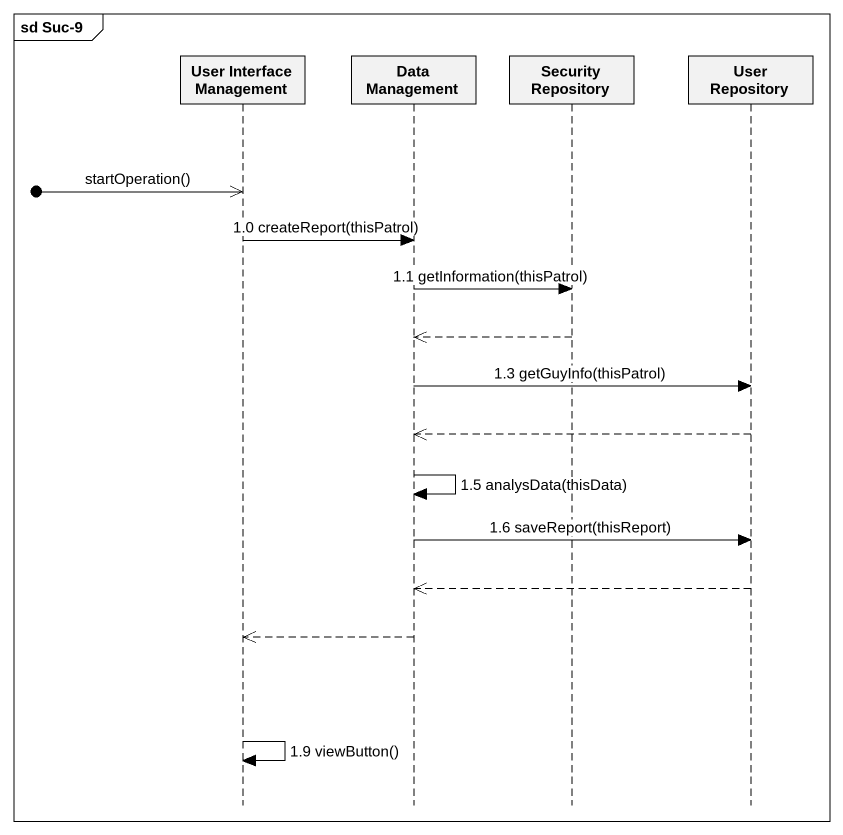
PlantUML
@startuml
mainframe sd Suc-9
hide footbox
participant "User Interface Management" as User_Interface_Management
participant "Data Management" as Data_Management
participant "Security Repository" as Security_Repository
participant "User Repository" as User_Repository

[o->> User_Interface_Management : startOperation()
User_Interface_Management -> Data_Management : 1.0 createReport(thisPatrol)
Data_Management -> Security_Repository : 1.1 getInformation(thisPatrol)
Security_Repository -->> Data_Management
Data_Management -> User_Repository : 1.3 getGuyInfo(thisPatrol)
User_Repository -->> Data_Management
Data_Management -> Data_Management : 1.5 analysData(thisData)
Data_Management -> User_Repository : 1.6 saveReport(thisReport)
User_Repository -->> Data_Management
Data_Management -->> User_Interface_Management
User_Interface_Management -> User_Interface_Management : 1.9 viewButton()
@enduml
